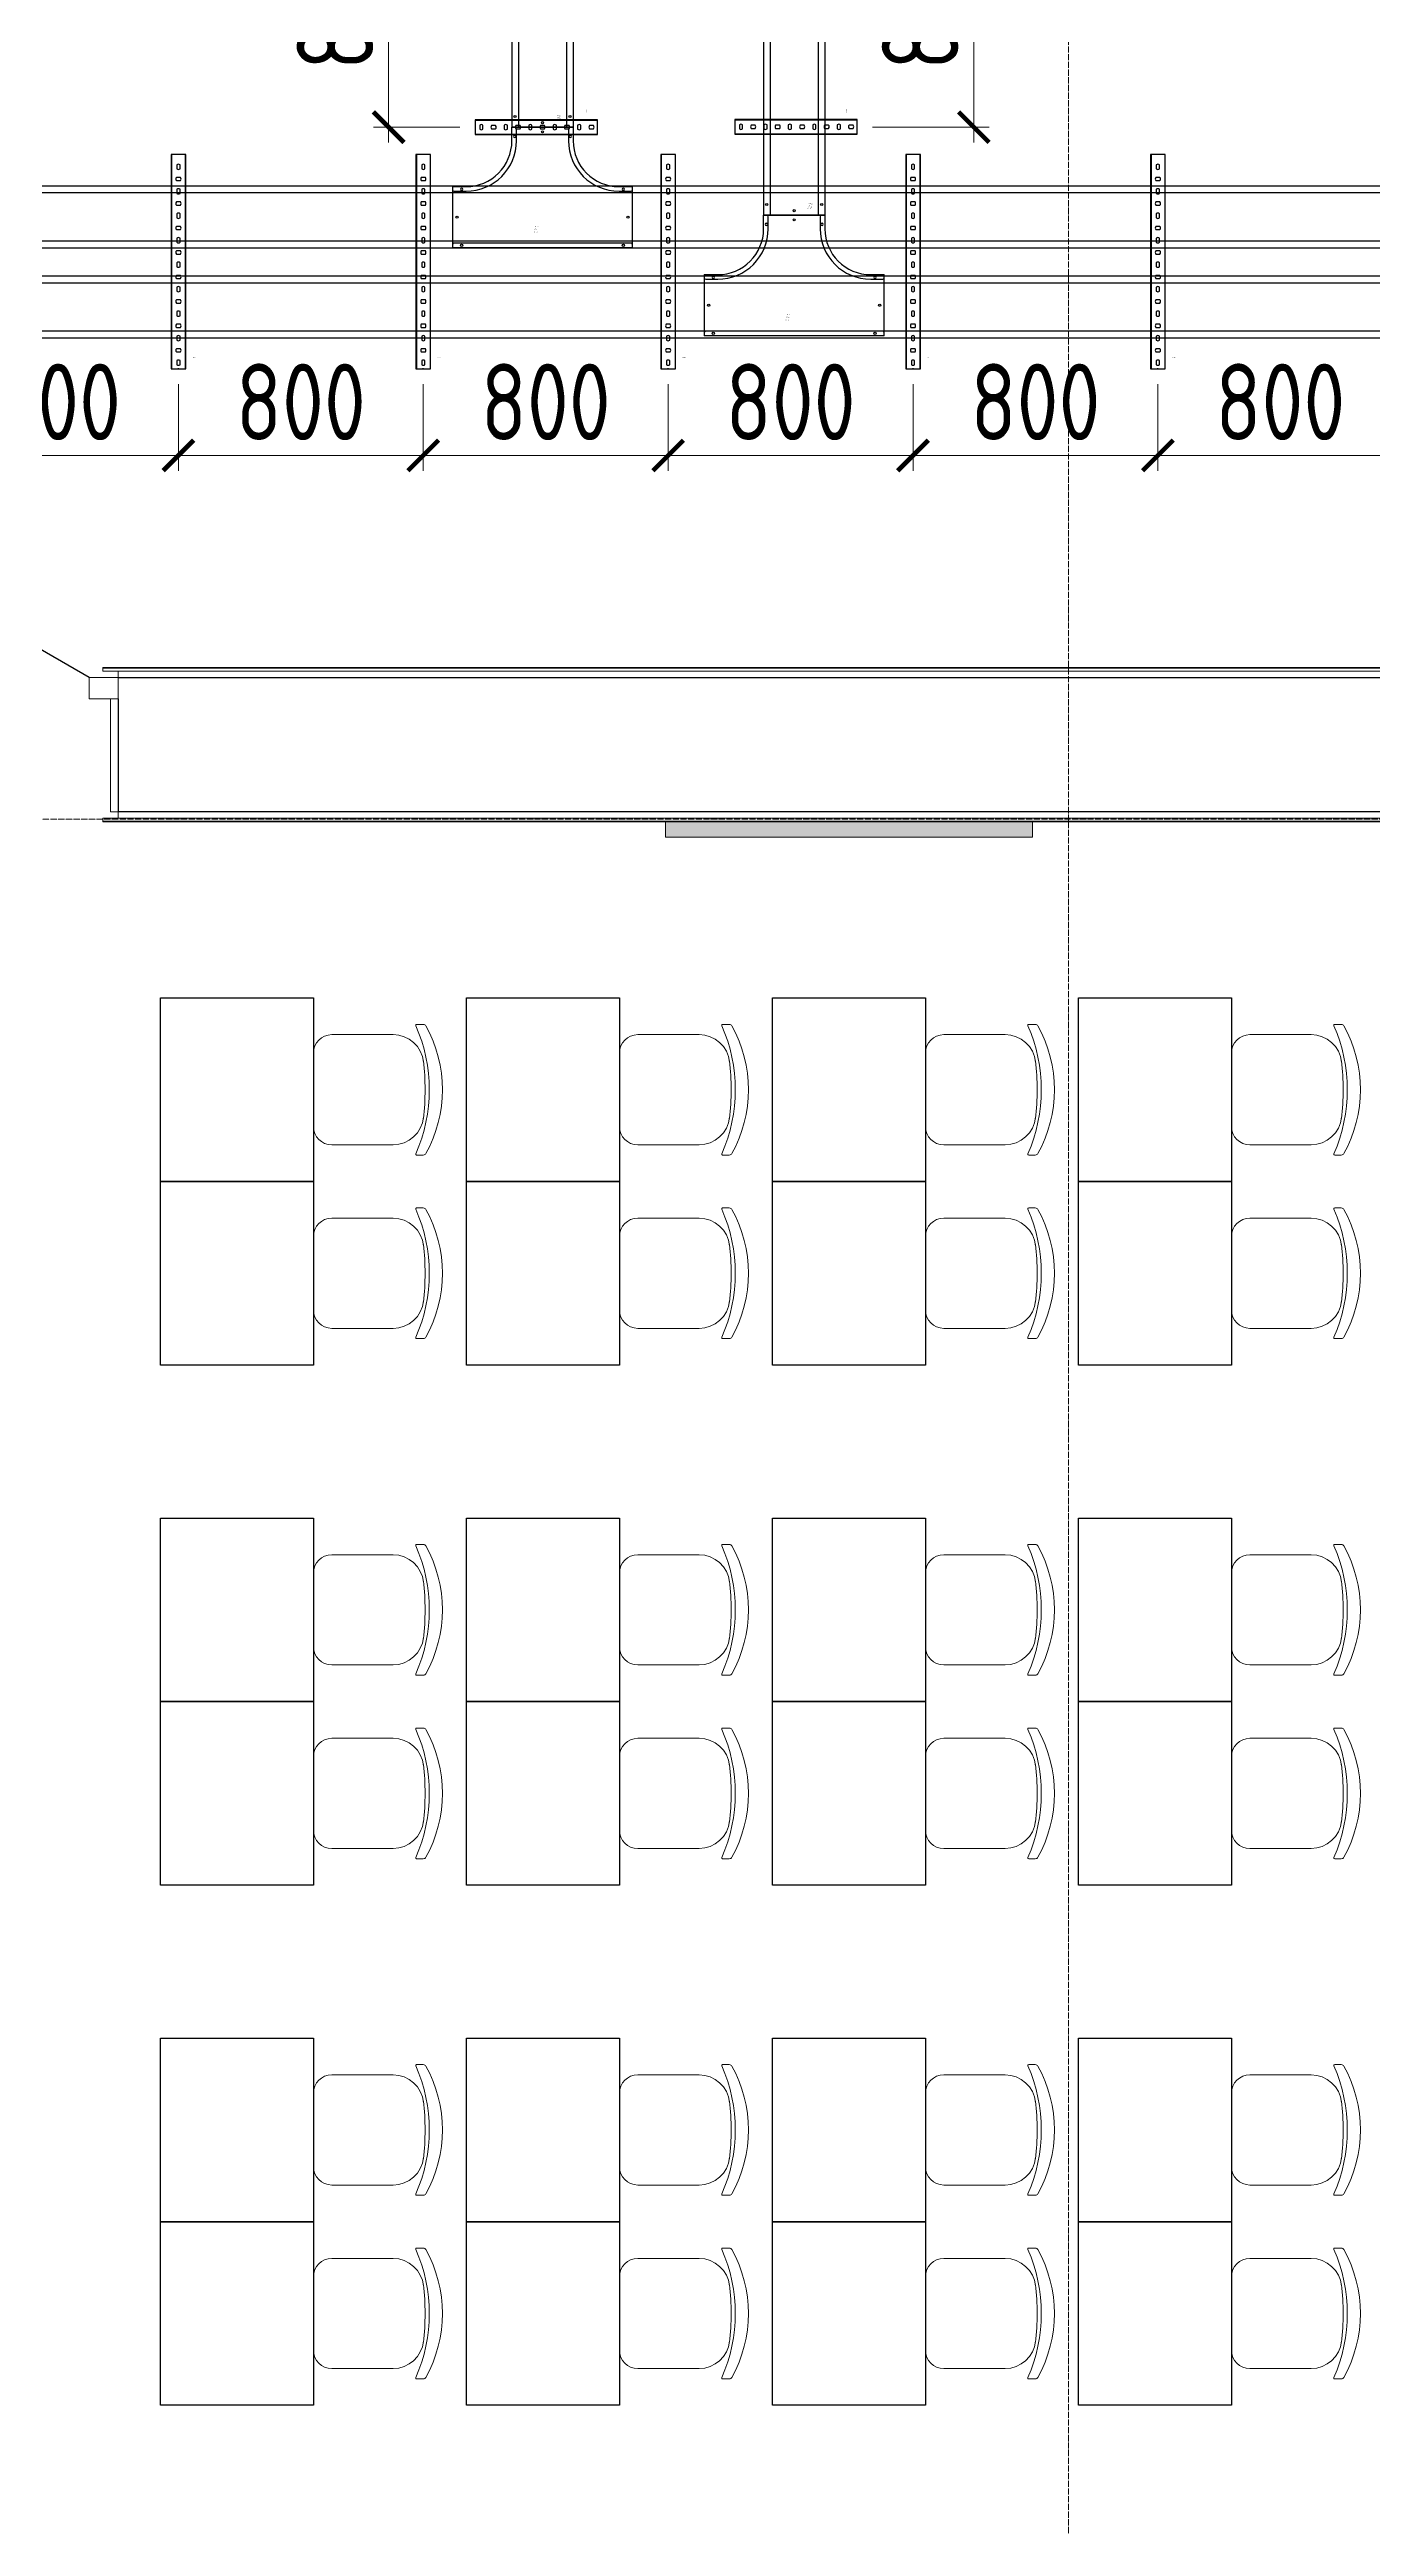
# Model space of a CAD drawing. Header units: millimetres. Extents: x -42533 to 645315, y 3457 to 82611.
# Drawn here: x 315666 to 319989, y 29190 to 37286 of the extents above; entities that cross this region are included whole.
import ezdxf
from ezdxf.enums import TextEntityAlignment as Align

# ---------------------------------------------------------------- set-up
doc = ezdxf.new("R2018")
doc.units = ezdxf.units.MM
doc.linetypes.add('ADSK_Линия сетки', pattern=[25, 20, -2.5, 0, -2.5])
for name, color, linetype in [('00_00_потолок_Панели из стали', 7, 'Continuous'), ('ЭОМ_Лотки авар.', 1, 'Continuous'), ('ЭОМ_Лотки рабочие', 5, 'Continuous')]:
    doc.layers.add(name, color=color, linetype=linetype)
for name, color, linetype, lineweight in [('Двери', 7, 'Continuous', 9), ('Оси', 253, 'Continuous', 9), ('Перекрытие', 7, 'Continuous', 18), ('Стены несущие', 7, 'Continuous', 30), ('Стены отделка', 7, 'Continuous', 30), ('Стены штриховка', 7, 'Continuous', 9), ('ТХ', 5, 'Continuous', 0), ('ШТРИХОВКА', 252, 'Continuous', 15)]:
    doc.layers.add(name, color=color, linetype=linetype, lineweight=lineweight)
doc.styles.get("Standard").update_dxf_attribs({"font": 'arial.ttf'})
doc.styles.add('М2', font='isocpeur.ttf', dxfattribs={"width": 0.8})
doc.dimstyles.new('М2-100', dxfattribs={"dimtxt": 250, "dimasz": 100, "dimexe": 50, "dimexo": 50, "dimgap": 50, "dimtad": 1, "dimdec": 0, "dimzin": 1, "dimtxsty": 'М2', "dimblk": 'ARCHTICK', "dimcen": 2.5, "dimdle": 50, "dimclre": 256, "dimclrt": 256, "dimadec": 0, "dimazin": 0, "dimtfac": 1, "dimtdec": 0, "dimtix": 1, "dimtmove": 1, "dimatfit": 3, "dimldrblk": 'NONE', "dimfxl": 1, "dimtolj": 1, "dimlwd": 9, "dimlwe": 9, "dimarcsym": 1})

# ---------------------------------------------------------------- blocks, each defined once
blk = doc.blocks.new('Стул ученич штабелир №5-7')
at = {"color": 0, "linetype": 'ByBlock', "lineweight": -2}
for p, q in [((-120.1, 0), (120.1, 0)), ((-120.1, 0), (120.1, 0)), ((-179.9, -60), (-179.9, -260.3)), ((-179.9, -60), (-179.9, -260.3)), ((180.1, -60), (180.1, -260.3)), ((180.1, -60), (180.1, -260.3)), ((-213.4, -359), (-213.4, -337.3)), ((-213.4, -359), (-213.4, -337.3)), ((213.6, -359), (213.6, -337.3)), ((213.6, -359), (213.6, -337.3))]:
    blk.add_line(p, q, dxfattribs=at)
for centre, radius, start, end in [((-119.9, -60), 60, 90, 180), ((-119.9, -60), 60, 90, 180), ((120.1, -60), 60, 0, 90), ((120.1, -60), 60, 0, 90), ((-79.9, -260.3), 100, 180, 264.25844), ((-79.9, -260.3), 100, 180, 264.25844), ((80.1, -260.3), 100, 275.74156, 0), ((80.1, -260.3), 100, 275.74156, 0), ((-210.4, -337.3), 3, 63.89783, 180), ((-210.4, -337.3), 3, 63.89783, 180), ((-203.4, -359), 10, 180, 238.06825), ((-203.4, -359), 10, 180, 238.06825), ((0.1, 142.3), 520.8, 246.31951, 293.68049), ((0.1, 142.3), 520.8, 246.31951, 293.68049), ((0.1, 9), 430.5, 240.99166, 299.00834), ((0.1, 9), 430.5, 240.99166, 299.00834), ((0.1, 435.5), 800.4, 263.24698, 276.75302), ((0.1, 435.5), 800.4, 263.24698, 276.75302), ((203.6, -359), 10, 301.93175, 0), ((203.6, -359), 10, 301.93175, 0), ((210.6, -337.3), 3, 0, 116.10217), ((210.6, -337.3), 3, 0, 116.10217)]:
    blk.add_arc(centre, radius, start, end, dxfattribs=at)
blk = doc.blocks.new('ТХ 3 этаж')
at = {"lineweight": 0}
h = blk.add_hatch(color=8, dxfattribs=at)
h.dxf.hatch_style = 1
h.paths.add_polyline_path([(45850.2, 8326.6), (45850.2, 8276.6), (44650.2, 8276.6), (44650.2, 8326.6)])
at = {"color": 8, "lineweight": 0}
blk.add_lwpolyline([(45850.2, 8326.6), (45850.2, 8276.6), (44650.2, 8276.6), (44650.2, 8326.6), (45850.2, 8326.6)], dxfattribs=at)
at = {"color": 8}
for points in [[(43500.2, 7750.6), (43500.2, 7150.6), (43000.2, 7150.6), (43000.2, 7750.6)], [(44500.2, 7750.6), (44500.2, 7150.6), (44000.2, 7150.6), (44000.2, 7750.6)], [(45500.2, 7750.6), (45500.2, 7150.6), (45000.2, 7150.6), (45000.2, 7750.6)], [(46500.2, 7750.6), (46500.2, 7150.6), (46000.2, 7150.6), (46000.2, 7750.6)], [(43500.2, 7150.6), (43500.2, 6550.6), (43000.2, 6550.6), (43000.2, 7150.6)], [(44500.2, 7150.6), (44500.2, 6550.6), (44000.2, 6550.6), (44000.2, 7150.6)], [(45500.2, 7150.6), (45500.2, 6550.6), (45000.2, 6550.6), (45000.2, 7150.6)], [(46500.2, 7150.6), (46500.2, 6550.6), (46000.2, 6550.6), (46000.2, 7150.6)], [(43500.2, 6050.6), (43500.2, 5450.6), (43000.2, 5450.6), (43000.2, 6050.6)], [(44500.2, 6050.6), (44500.2, 5450.6), (44000.2, 5450.6), (44000.2, 6050.6)], [(45500.2, 6050.6), (45500.2, 5450.6), (45000.2, 5450.6), (45000.2, 6050.6)], [(46500.2, 6050.6), (46500.2, 5450.6), (46000.2, 5450.6), (46000.2, 6050.6)], [(43500.2, 5450.6), (43500.2, 4850.6), (43000.2, 4850.6), (43000.2, 5450.6)], [(44500.2, 5450.6), (44500.2, 4850.6), (44000.2, 4850.6), (44000.2, 5450.6)], [(45500.2, 5450.6), (45500.2, 4850.6), (45000.2, 4850.6), (45000.2, 5450.6)], [(46500.2, 5450.6), (46500.2, 4850.6), (46000.2, 4850.6), (46000.2, 5450.6)], [(43500.2, 4350.6), (43500.2, 3750.6), (43000.2, 3750.6), (43000.2, 4350.6)], [(44500.2, 4350.6), (44500.2, 3750.6), (44000.2, 3750.6), (44000.2, 4350.6)], [(45500.2, 4350.6), (45500.2, 3750.6), (45000.2, 3750.6), (45000.2, 4350.6)], [(46500.2, 4350.6), (46500.2, 3750.6), (46000.2, 3750.6), (46000.2, 4350.6)], [(43500.2, 3750.6), (43500.2, 3150.6), (43000.2, 3150.6), (43000.2, 3750.6)], [(44500.2, 3750.6), (44500.2, 3150.6), (44000.2, 3150.6), (44000.2, 3750.6)], [(45500.2, 3750.6), (45500.2, 3150.6), (45000.2, 3150.6), (45000.2, 3750.6)], [(46500.2, 3750.6), (46500.2, 3150.6), (46000.2, 3150.6), (46000.2, 3750.6)]]:
    blk.add_lwpolyline(points, close=True, dxfattribs=at)
at = {"layer": 'ТХ', "color": 8, "lineweight": 0, "rotation": 90}
for p in [(43500.2, 7450.6), (44500.2, 7450.6), (45500.2, 7450.6), (46500.2, 7450.6), (43500.2, 6850.6), (44500.2, 6850.6), (45500.2, 6850.6), (46500.2, 6850.6), (43500.2, 5750.6), (44500.2, 5750.6), (45500.2, 5750.6), (46500.2, 5750.6), (43500.2, 5150.6), (44500.2, 5150.6), (45500.2, 5150.6), (46500.2, 5150.6), (43500.2, 4050.6), (44500.2, 4050.6), (45500.2, 4050.6), (46500.2, 4050.6), (43500.2, 3450.6), (44500.2, 3450.6), (45500.2, 3450.6), (46500.2, 3450.6)]:
    blk.add_blockref('Стул ученич штабелир №5-7', p, dxfattribs=at)
blk = doc.blocks.new('План 3 этажа')
at = {"layer": 'Двери', "color": 8, "lineweight": 30}
blk.add_line((35756.343, 8917.14), (35414.263, 9114.64), dxfattribs=at)
at = {"layer": 'Двери', "color": 8}
for p, q in [((35756.343, 8917.14), (35756.343, 8847.14)), ((35851.343, 8917.14), (35756.343, 8917.14)), ((35851.343, 8847.14), (35851.343, 8917.14)), ((35756.343, 8847.14), (35851.343, 8847.14))]:
    blk.add_line(p, q, dxfattribs=at)
at = {"layer": 'Оси', "color": 8, "linetype": 'ADSK_Линия сетки'}
for p, q in [((38956.908, -3523.688), (38956.908, 20912.69)), ((-10051.774, 8453.902), (56512.196, 8453.902))]:
    blk.add_line(p, q, dxfattribs=at)
at = {"layer": 'Перекрытие', "color": 8}
for p, q in [((35826.343, 8477.14), (35826.343, 8847.14)), ((35851.343, 8477.14), (35826.343, 8477.14))]:
    blk.add_line(p, q, dxfattribs=at)
at = {"layer": 'Стены несущие', "color": 8}
for p, q in [((35851.343, 8917.14), (41984.98, 8917.14)), ((35851.343, 8847.14), (35851.343, 8477.14)), ((41989.579, 8477.14), (35851.343, 8477.14))]:
    blk.add_line(p, q, dxfattribs=at)
at = {"layer": 'Стены отделка', "color": 8, "lineweight": 9}
for p, q in [((40561.473, 8949.14), (35801.343, 8949.14)), ((35801.343, 8949.14), (35801.343, 8937.14)), ((35801.343, 8937.14), (35851.343, 8937.14)), ((35851.343, 8937.14), (35851.343, 8917.14)), ((35851.343, 8457.14), (35801.343, 8457.14)), ((35801.343, 8457.14), (35801.343, 8445.14)), ((35801.343, 8445.14), (40749.703, 8445.14)), ((35851.343, 8477.14), (35851.343, 8457.14))]:
    blk.add_line(p, q, dxfattribs=at)
at = {"layer": 'Стены штриховка', "color": 8}
for p, q in [((40573.473, 8947.14), (35801.343, 8947.14)), ((40573.473, 8937.14), (35851.343, 8937.14)), ((35801.343, 8447.14), (40803.203, 8447.14)), ((35851.343, 8457.14), (40255.703, 8457.14))]:
    blk.add_line(p, q, dxfattribs=at)
at = {"layer": 'ЭОМ_Лотки рабочие'}
blk.add_blockref('ТХ 3 этаж', (-7010.895, 118.542), dxfattribs=at)
blk = doc.blocks.new('*U1329')
at = {"color": 0, "linetype": 'Continuous', "lineweight": 25}
for p, q in [((-78.8, -46976.1), (-78.8, 0)), ((78.8, -46976.1), (78.8, 0))]:
    blk.add_line(p, q, dxfattribs=at)
blk.add_lwpolyline([(100.8, -46976.1), (100.8, 0), (-100.8, 0), (-100.8, -46976.1)], close=True, dxfattribs=at)
at = {"color": 0, "flags": 9}
for tag, p in [('АРТИКУЛ', (-59.7, -11.8)), ('НАИМЕНОВАНИЕ', (-59.1, -7)), ('ПРИМЕЧАНИЕ', (-58.8, -17.3))]:
    blk.add_attdef(tag, text='', height=2.5, dxfattribs=at).set_placement(p, align=Align.TOP_LEFT)
at = {"color": 0, "lineweight": 30, "flags": 104}
for tag, p in [('ВЫСОТА', (-59.6, -20.9)), ('ДЛИНА', (-59.5, -36.1)), ('ТОЛЩИНА', (-59, -31)), ('ШИРИНА', (-58.9, -25.1))]:
    blk.add_attdef(tag, text='', height=2.5, dxfattribs=at).set_placement(p, align=Align.TOP_LEFT)
blk = doc.blocks.new('*U1334')
at = {"color": 0, "linetype": 'Continuous', "lineweight": 25}
for p, q in [((-78.8, -46398.7), (-78.8, 0)), ((78.8, -46398.7), (78.8, 0))]:
    blk.add_line(p, q, dxfattribs=at)
blk.add_lwpolyline([(100.8, -46398.7), (100.8, 0), (-100.8, 0), (-100.8, -46398.7)], close=True, dxfattribs=at)
at = {"color": 0, "flags": 9}
for tag, p in [('АРТИКУЛ', (-59.7, -11.8)), ('НАИМЕНОВАНИЕ', (-59.1, -7)), ('ПРИМЕЧАНИЕ', (-58.8, -17.3))]:
    blk.add_attdef(tag, text='', height=2.5, dxfattribs=at).set_placement(p, align=Align.TOP_LEFT)
at = {"color": 0, "lineweight": 30, "flags": 104}
for tag, p in [('ВЫСОТА', (-59.6, -20.9)), ('ДЛИНА', (-59.5, -36.1)), ('ТОЛЩИНА', (-59, -31)), ('ШИРИНА', (-58.9, -25.1))]:
    blk.add_attdef(tag, text='', height=2.5, dxfattribs=at).set_placement(p, align=Align.TOP_LEFT)
blk = doc.blocks.new('*U45')
at = {"color": 0, "linetype": 'ByBlock', "lineweight": -2}
for points in [[(24, -700), (24, 0), (-24, 0), (-24, -700)], [(-22.5, -700), (-22.5, 0)], [(22.5, -700), (22.5, 0)], [(-24, -700), (24, -700)]]:
    blk.add_lwpolyline(points, dxfattribs=at)
at = {"color": 254, "transparency": 33554483}
blk.add_lwpolyline([(0, 0.7), (0, -2.2)], dxfattribs=at)
at = {"color": 0, "linetype": 'ByBlock', "lineweight": -2}
for points in [[(-6.7, -54.8, 0.345739), (-6.7, -65.2), (6.7, -65.2, 0.345739), (6.7, -54.8)], [(-5.2, -13.3), (-5.2, -26.7, 0.345739), (5.2, -26.7), (5.2, -13.3, 0.345739)], [(-6.7, -134.8, 0.345739), (-6.7, -145.2), (6.7, -145.2, 0.345739), (6.7, -134.8)], [(-5.2, -93.3), (-5.2, -106.7, 0.345739), (5.2, -106.7), (5.2, -93.3, 0.345739)], [(-6.7, -214.8, 0.345739), (-6.7, -225.2), (6.7, -225.2, 0.345739), (6.7, -214.8)], [(-5.2, -173.3), (-5.2, -186.7, 0.345739), (5.2, -186.7), (5.2, -173.3, 0.345739)], [(-6.7, -294.8, 0.345739), (-6.7, -305.2), (6.7, -305.2, 0.345739), (6.7, -294.8)], [(-5.2, -253.3), (-5.2, -266.7, 0.345739), (5.2, -266.7), (5.2, -253.3, 0.345739)], [(-6.7, -374.8, 0.345739), (-6.7, -385.2), (6.7, -385.2, 0.345739), (6.7, -374.8)], [(-5.2, -333.3), (-5.2, -346.7, 0.345739), (5.2, -346.7), (5.2, -333.3, 0.345739)], [(-6.7, -454.8, 0.345739), (-6.7, -465.2), (6.7, -465.2, 0.345739), (6.7, -454.8)], [(-5.2, -413.3), (-5.2, -426.7, 0.345739), (5.2, -426.7), (5.2, -413.3, 0.345739)], [(-6.7, -534.8, 0.345739), (-6.7, -545.2), (6.7, -545.2, 0.345739), (6.7, -534.8)], [(-5.2, -493.3), (-5.2, -506.7, 0.345739), (5.2, -506.7), (5.2, -493.3, 0.345739)], [(-6.7, -614.8, 0.345739), (-6.7, -625.2), (6.7, -625.2, 0.345739), (6.7, -614.8)], [(-5.2, -573.3), (-5.2, -586.7, 0.345739), (5.2, -586.7), (5.2, -573.3, 0.345739)], [(-5.2, -653.3), (-5.2, -666.7, 0.345739), (5.2, -666.7), (5.2, -653.3, 0.345739)]]:
    blk.add_lwpolyline(points, format="xyb", close=True, dxfattribs=at)
at = {"flags": 9}
for tag, p in [('АРТИКУЛ', (-58.9, -24.5)), ('ПРИМЕЧАНИЕ', (-58.3, -30.8)), ('НАИМЕНОВАНИЕ', (-58.2, -19.4))]:
    blk.add_attdef(tag, p, '', height=2.5, dxfattribs=at)
at = {"lineweight": 30, "flags": 104}
blk.add_attdef('ДЛИНА', text='', height=2.5, dxfattribs=at).set_placement((-57.7, -34.6), align=Align.TOP_LEFT)
blk = doc.blocks.new('_ArchTick')
at = {"color": 0, "linetype": 'ByBlock', "lineweight": 70, "const_width": 0.15}
blk.add_lwpolyline([(-0.5, -0.5), (0.5, 0.5)], dxfattribs=at)
blk = doc.blocks.new('*D1595')
at = {"layer": '00_00_потолок_Панели из стали', "lineweight": 9, "transparency": 16777216}
for p, q in [((315287.1, 36192.2), (315287.1, 35908.8)), ((316087.3, 36191.6), (316087.3, 35908.8))]:
    blk.add_line(p, q, dxfattribs=at)
at = {"layer": '00_00_потолок_Панели из стали', "color": 0, "lineweight": 9, "transparency": 16777216}
blk.add_line((316137.3, 35958.8), (315237.1, 35958.8), dxfattribs=at)
at = {"layer": 'Defpoints', "color": 0, "transparency": 16777216}
for p in [(315287.1, 36242.2), (316087.3, 36241.6), (315287.1, 35958.8)]:
    blk.add_point(p, dxfattribs=at)
at = {"layer": '00_00_потолок_Панели из стали', "color": 0, "lineweight": 9, "transparency": 16777216, "xscale": 100, "yscale": 100, "zscale": 100, "rotation": 180}
blk.add_blockref('_ArchTick', (315287.1, 35958.8), dxfattribs=at)
at = {"layer": '00_00_потолок_Панели из стали', "color": 0, "lineweight": 9, "transparency": 16777216, "xscale": 100, "yscale": 100, "zscale": 100}
blk.add_blockref('_ArchTick', (316087.3, 35958.8), dxfattribs=at)
at = {"layer": '00_00_потолок_Панели из стали', "transparency": 16777216, "insert": (315687.2, 36133.8), "char_height": 250, "attachment_point": 5, "style": 'М2'}
blk.add_mtext('\\A1;800', dxfattribs=at)
blk = doc.blocks.new('_None')
blk = doc.blocks.new('*D1596')
at = {"layer": '00_00_потолок_Панели из стали', "lineweight": 9, "transparency": 16777216}
for p, q in [((316087.3, 36192.2), (316087.3, 35908.8)), ((316887.5, 36191.6), (316887.5, 35908.8))]:
    blk.add_line(p, q, dxfattribs=at)
at = {"layer": '00_00_потолок_Панели из стали', "color": 0, "lineweight": 9, "transparency": 16777216}
blk.add_line((316937.5, 35958.8), (316037.3, 35958.8), dxfattribs=at)
at = {"layer": 'Defpoints', "color": 0, "transparency": 16777216}
for p in [(316087.3, 36242.2), (316887.5, 36241.6), (316087.3, 35958.8)]:
    blk.add_point(p, dxfattribs=at)
at = {"layer": '00_00_потолок_Панели из стали', "color": 0, "lineweight": 9, "transparency": 16777216, "xscale": 100, "yscale": 100, "zscale": 100, "rotation": 180}
blk.add_blockref('_ArchTick', (316087.3, 35958.8), dxfattribs=at)
at = {"layer": '00_00_потолок_Панели из стали', "color": 0, "lineweight": 9, "transparency": 16777216, "xscale": 100, "yscale": 100, "zscale": 100}
blk.add_blockref('_ArchTick', (316887.5, 35958.8), dxfattribs=at)
at = {"layer": '00_00_потолок_Панели из стали', "transparency": 16777216, "insert": (316487.4, 36133.8), "char_height": 250, "attachment_point": 5, "style": 'М2'}
blk.add_mtext('\\A1;800', dxfattribs=at)
blk = doc.blocks.new('*D1597')
at = {"layer": '00_00_потолок_Панели из стали', "lineweight": 9, "transparency": 16777216}
for p, q in [((316887.5, 36192.2), (316887.5, 35908.8)), ((317687.7, 36191.6), (317687.7, 35908.8))]:
    blk.add_line(p, q, dxfattribs=at)
at = {"layer": '00_00_потолок_Панели из стали', "color": 0, "lineweight": 9, "transparency": 16777216}
blk.add_line((317737.7, 35958.8), (316837.5, 35958.8), dxfattribs=at)
at = {"layer": 'Defpoints', "color": 0, "transparency": 16777216}
for p in [(316887.5, 36242.2), (317687.7, 36241.6), (316887.5, 35958.8)]:
    blk.add_point(p, dxfattribs=at)
at = {"layer": '00_00_потолок_Панели из стали', "color": 0, "lineweight": 9, "transparency": 16777216, "xscale": 100, "yscale": 100, "zscale": 100, "rotation": 180}
blk.add_blockref('_ArchTick', (316887.5, 35958.8), dxfattribs=at)
at = {"layer": '00_00_потолок_Панели из стали', "color": 0, "lineweight": 9, "transparency": 16777216, "xscale": 100, "yscale": 100, "zscale": 100}
blk.add_blockref('_ArchTick', (317687.7, 35958.8), dxfattribs=at)
at = {"layer": '00_00_потолок_Панели из стали', "transparency": 16777216, "insert": (317287.6, 36133.8), "char_height": 250, "attachment_point": 5, "style": 'М2'}
blk.add_mtext('\\A1;800', dxfattribs=at)
blk = doc.blocks.new('*D1598')
at = {"layer": '00_00_потолок_Панели из стали', "lineweight": 9, "transparency": 16777216}
for p, q in [((317687.7, 36192.2), (317687.7, 35908.8)), ((318487.9, 36191.6), (318487.9, 35908.8))]:
    blk.add_line(p, q, dxfattribs=at)
at = {"layer": '00_00_потолок_Панели из стали', "color": 0, "lineweight": 9, "transparency": 16777216}
blk.add_line((318537.9, 35958.8), (317637.7, 35958.8), dxfattribs=at)
at = {"layer": 'Defpoints', "color": 0, "transparency": 16777216}
for p in [(317687.7, 36242.2), (318487.9, 36241.6), (317687.7, 35958.8)]:
    blk.add_point(p, dxfattribs=at)
at = {"layer": '00_00_потолок_Панели из стали', "color": 0, "lineweight": 9, "transparency": 16777216, "xscale": 100, "yscale": 100, "zscale": 100, "rotation": 180}
blk.add_blockref('_ArchTick', (317687.7, 35958.8), dxfattribs=at)
at = {"layer": '00_00_потолок_Панели из стали', "color": 0, "lineweight": 9, "transparency": 16777216, "xscale": 100, "yscale": 100, "zscale": 100}
blk.add_blockref('_ArchTick', (318487.9, 35958.8), dxfattribs=at)
at = {"layer": '00_00_потолок_Панели из стали', "transparency": 16777216, "insert": (318087.8, 36133.8), "char_height": 250, "attachment_point": 5, "style": 'М2'}
blk.add_mtext('\\A1;800', dxfattribs=at)
blk = doc.blocks.new('*D1599')
at = {"layer": '00_00_потолок_Панели из стали', "lineweight": 9, "transparency": 16777216}
for p, q in [((318487.9, 36192.2), (318487.9, 35908.8)), ((319288.1, 36191.6), (319288.1, 35908.8))]:
    blk.add_line(p, q, dxfattribs=at)
at = {"layer": '00_00_потолок_Панели из стали', "color": 0, "lineweight": 9, "transparency": 16777216}
blk.add_line((319338.1, 35958.8), (318437.9, 35958.8), dxfattribs=at)
at = {"layer": 'Defpoints', "color": 0, "transparency": 16777216}
for p in [(318487.9, 36242.2), (319288.1, 36241.6), (318487.9, 35958.8)]:
    blk.add_point(p, dxfattribs=at)
at = {"layer": '00_00_потолок_Панели из стали', "color": 0, "lineweight": 9, "transparency": 16777216, "xscale": 100, "yscale": 100, "zscale": 100, "rotation": 180}
blk.add_blockref('_ArchTick', (318487.9, 35958.8), dxfattribs=at)
at = {"layer": '00_00_потолок_Панели из стали', "color": 0, "lineweight": 9, "transparency": 16777216, "xscale": 100, "yscale": 100, "zscale": 100}
blk.add_blockref('_ArchTick', (319288.1, 35958.8), dxfattribs=at)
at = {"layer": '00_00_потолок_Панели из стали', "transparency": 16777216, "insert": (318888, 36133.8), "char_height": 250, "attachment_point": 5, "style": 'М2'}
blk.add_mtext('\\A1;800', dxfattribs=at)
blk = doc.blocks.new('*D1600')
at = {"layer": '00_00_потолок_Панели из стали', "lineweight": 9, "transparency": 16777216}
for p, q in [((319288.1, 36192.2), (319288.1, 35908.8)), ((320088.3, 36191.6), (320088.3, 35908.8))]:
    blk.add_line(p, q, dxfattribs=at)
at = {"layer": '00_00_потолок_Панели из стали', "color": 0, "lineweight": 9, "transparency": 16777216}
blk.add_line((320138.3, 35958.8), (319238.1, 35958.8), dxfattribs=at)
at = {"layer": 'Defpoints', "color": 0, "transparency": 16777216}
for p in [(319288.1, 36242.2), (320088.3, 36241.6), (319288.1, 35958.8)]:
    blk.add_point(p, dxfattribs=at)
at = {"layer": '00_00_потолок_Панели из стали', "color": 0, "lineweight": 9, "transparency": 16777216, "xscale": 100, "yscale": 100, "zscale": 100, "rotation": 180}
blk.add_blockref('_ArchTick', (319288.1, 35958.8), dxfattribs=at)
at = {"layer": '00_00_потолок_Панели из стали', "color": 0, "lineweight": 9, "transparency": 16777216, "xscale": 100, "yscale": 100, "zscale": 100}
blk.add_blockref('_ArchTick', (320088.3, 35958.8), dxfattribs=at)
at = {"layer": '00_00_потолок_Панели из стали', "transparency": 16777216, "insert": (319688.2, 36133.8), "char_height": 250, "attachment_point": 5, "style": 'М2'}
blk.add_mtext('\\A1;800', dxfattribs=at)
blk = doc.blocks.new('*U43')
at = {"color": 0, "linetype": 'ByBlock', "lineweight": -2}
for p, q in [((-100, 250), (-100, 294.3)), ((100, 294.3), (-100, 294.3)), ((-85, 250), (-85, 289.3)), ((85, 289.3), (85, 250)), ((100, 294.3), (100, 250)), ((-294.3, 100), (-250, 100)), ((-294.3, 100), (-294.3, -100)), ((-289.3, 85), (-250, 85)), ((250, 100), (294.3, 100)), ((250, 85), (289.3, 85)), ((294.3, -100), (294.3, 100)), ((294.3, -100), (-294.3, -100)), ((289.3, -85), (-289.3, -85))]:
    blk.add_line(p, q, dxfattribs=at)
for centre, radius in [((0, 279.3), 3.5), ((-279.3, 0), 3.5), ((279.3, 0), 3.5), ((-264.3, -91.6), 3.65), ((264.3, -91.6), 3.65)]:
    blk.add_circle(centre, radius, dxfattribs=at)
for centre, radius, start, end in [((-250, 250), 150, 270, 0), ((-250, 250), 165, 270, 0), ((-91.2, 264.3), 3.65, 0, 180), ((-91.2, 264.3), 3.65, 180, 0), ((-90, 289.3), 5, 0, 90), ((90, 289.3), 5, 90, 180), ((250, 250), 165, 180, 270), ((91.2, 264.3), 3.65, 90, 180), ((91.2, 264.3), 3.65, 180, 90), ((250, 250), 150, 180, 270), ((-289.3, 90), 5, 180, 270), ((-264.3, 91.2), 3.65, 270, 180), ((-264.3, 91.2), 3.65, 180, 270), ((264.3, 91.2), 3.65, 90, 270), ((264.3, 91.2), 3.65, 270, 90), ((289.3, 90), 5, 270, 0), ((-289.3, -90), 5, 90, 180), ((289.3, -90), 5, 0, 90)]:
    blk.add_arc(centre, radius, start, end, dxfattribs=at)
at = {"color": 0, "linetype": 'ByBlock', "lineweight": -2, "flags": 9}
for tag, p in [('АРТИКУЛ', (-27.9, -18.7)), ('НАИМЕНОВАНИЕ', (-28.1, -14.7)), ('ПРИМЕЧАНИЕ', (-27.4, -22.9))]:
    blk.add_attdef(tag, p, '', height=2.5, dxfattribs=at)
at = {"color": 0, "linetype": 'ByBlock', "lineweight": -2, "flags": 104}
for tag, p in [('ТОЛЩИНА', (-27.7, -46.8)), ('ВЫСОТА', (-27.4, -28.8)), ('ШИРИНА', (-27.4, -37.5))]:
    blk.add_attdef(tag, text='', height=2.5, dxfattribs=at).set_placement(p, align=Align.TOP_LEFT)
blk = doc.blocks.new('*U1230')
at = {"color": 0, "linetype": 'Continuous', "lineweight": 25}
for p, q in [((-78.8, -1909.9), (-78.8, 0)), ((78.8, -1909.9), (78.8, 0))]:
    blk.add_line(p, q, dxfattribs=at)
blk.add_lwpolyline([(100.8, -1909.9), (100.8, 0), (-100.8, 0), (-100.8, -1909.9)], close=True, dxfattribs=at)
for centre, radius in [((-89.8, -35), 3.65), ((0, -15), 3.5), ((89.8, -35), 3.65)]:
    blk.add_circle(centre, radius, dxfattribs=at)
at = {"color": 0, "linetype": 'ByBlock', "lineweight": -2}
for centre in [(0, -15), (0, -1896.6)]:
    blk.add_circle(centre, 3.5, dxfattribs=at)
at = {"color": 0, "flags": 9}
for tag, p in [('АРТИКУЛ', (-59.7, -11.8)), ('НАИМЕНОВАНИЕ', (-59.1, -7)), ('ПРИМЕЧАНИЕ', (-58.8, -17.3))]:
    blk.add_attdef(tag, text='', height=2.5, dxfattribs=at).set_placement(p, align=Align.TOP_LEFT)
at = {"color": 0, "lineweight": 30, "flags": 104}
for tag, p in [('ВЫСОТА', (-59.6, -20.9)), ('ДЛИНА', (-59.5, -36.1)), ('ТОЛЩИНА', (-59, -31)), ('ШИРИНА', (-58.9, -25.1))]:
    blk.add_attdef(tag, text='', height=2.5, dxfattribs=at).set_placement(p, align=Align.TOP_LEFT)
blk = doc.blocks.new('*U175')
at = {"color": 0, "linetype": 'ByBlock', "lineweight": -2}
for points in [[(24, -400), (24, 0), (-24, 0), (-24, -400)], [(-22.5, -400), (-22.5, 0)], [(22.5, -400), (22.5, 0)], [(-24, -400), (24, -400)]]:
    blk.add_lwpolyline(points, dxfattribs=at)
at = {"color": 254, "transparency": 33554483}
blk.add_lwpolyline([(0, 0.7), (0, -2.2)], dxfattribs=at)
at = {"color": 0, "linetype": 'ByBlock', "lineweight": -2}
for points in [[(-6.7, -54.8, 0.345739), (-6.7, -65.2), (6.7, -65.2, 0.345739), (6.7, -54.8)], [(-5.2, -13.3), (-5.2, -26.7, 0.345739), (5.2, -26.7), (5.2, -13.3, 0.345739)], [(-6.7, -134.8, 0.345739), (-6.7, -145.2), (6.7, -145.2, 0.345739), (6.7, -134.8)], [(-5.2, -93.3), (-5.2, -106.7, 0.345739), (5.2, -106.7), (5.2, -93.3, 0.345739)], [(-6.7, -214.8, 0.345739), (-6.7, -225.2), (6.7, -225.2, 0.345739), (6.7, -214.8)], [(-5.2, -173.3), (-5.2, -186.7, 0.345739), (5.2, -186.7), (5.2, -173.3, 0.345739)], [(-6.7, -294.8, 0.345739), (-6.7, -305.2), (6.7, -305.2, 0.345739), (6.7, -294.8)], [(-5.2, -253.3), (-5.2, -266.7, 0.345739), (5.2, -266.7), (5.2, -253.3, 0.345739)], [(-6.7, -374.8, 0.345739), (-6.7, -385.2), (6.7, -385.2, 0.345739), (6.7, -374.8)], [(-5.2, -333.3), (-5.2, -346.7, 0.345739), (5.2, -346.7), (5.2, -333.3, 0.345739)]]:
    blk.add_lwpolyline(points, format="xyb", close=True, dxfattribs=at)
at = {"flags": 9}
for tag, p in [('АРТИКУЛ', (-58.9, -24.5)), ('ПРИМЕЧАНИЕ', (-58.3, -30.8)), ('НАИМЕНОВАНИЕ', (-58.2, -19.4))]:
    blk.add_attdef(tag, p, '', height=2.5, dxfattribs=at)
at = {"lineweight": 30, "flags": 104}
blk.add_attdef('ДЛИНА', text='', height=2.5, dxfattribs=at).set_placement((-57.7, -34.6), align=Align.TOP_LEFT)
blk = doc.blocks.new('*U1521')
at = {"color": 0, "linetype": 'Continuous', "lineweight": 25}
for p, q in [((-78.8, -1624.3), (-78.8, 0)), ((78.8, -1624.3), (78.8, 0))]:
    blk.add_line(p, q, dxfattribs=at)
blk.add_lwpolyline([(100.8, -1624.3), (100.8, 0), (-100.8, 0), (-100.8, -1624.3)], close=True, dxfattribs=at)
for centre, radius in [((-89.8, -35), 3.65), ((0, -15), 3.5), ((89.8, -35), 3.65)]:
    blk.add_circle(centre, radius, dxfattribs=at)
at = {"color": 0, "linetype": 'ByBlock', "lineweight": -2}
for centre in [(0, -15), (0, -1611)]:
    blk.add_circle(centre, 3.5, dxfattribs=at)
at = {"color": 0, "flags": 9}
for tag, p in [('АРТИКУЛ', (-59.7, -11.8)), ('НАИМЕНОВАНИЕ', (-59.1, -7)), ('ПРИМЕЧАНИЕ', (-58.8, -17.3))]:
    blk.add_attdef(tag, text='', height=2.5, dxfattribs=at).set_placement(p, align=Align.TOP_LEFT)
at = {"color": 0, "lineweight": 30, "flags": 104}
for tag, p in [('ВЫСОТА', (-59.6, -20.9)), ('ДЛИНА', (-59.5, -36.1)), ('ТОЛЩИНА', (-59, -31)), ('ШИРИНА', (-58.9, -25.1))]:
    blk.add_attdef(tag, text='', height=2.5, dxfattribs=at).set_placement(p, align=Align.TOP_LEFT)
blk = doc.blocks.new('*D1656')
at = {"layer": '00_00_потолок_Панели из стали', "lineweight": 9, "transparency": 16777216}
for p, q in [((317007.8, 37831.9), (316724.3, 37831.9)), ((317007.1, 37031.7), (316724.3, 37031.7))]:
    blk.add_line(p, q, dxfattribs=at)
at = {"layer": '00_00_потолок_Панели из стали', "color": 0, "lineweight": 9, "transparency": 16777216}
blk.add_line((316774.3, 36981.7), (316774.3, 37881.9), dxfattribs=at)
at = {"layer": 'Defpoints', "color": 0, "transparency": 16777216}
for p in [(316774.3, 37831.9), (317057.8, 37831.9), (317057.1, 37031.7)]:
    blk.add_point(p, dxfattribs=at)
at = {"layer": '00_00_потолок_Панели из стали', "color": 0, "lineweight": 9, "transparency": 16777216, "xscale": 100, "yscale": 100, "zscale": 100}
for p, rotation in [((316774.3, 37831.9), 90), ((316774.3, 37031.7), 270)]:
    blk.add_blockref('_ArchTick', p, dxfattribs=dict(at, rotation=rotation))
at = {"layer": '00_00_потолок_Панели из стали', "transparency": 16777216, "insert": (316599.3, 37431.8), "char_height": 250, "attachment_point": 5, "rotation": 90, "style": 'М2'}
blk.add_mtext('\\A1;800', dxfattribs=at)
blk = doc.blocks.new('*D1657')
at = {"layer": '00_00_потолок_Панели из стали', "lineweight": 9, "transparency": 16777216}
for p, q in [((318356.1, 37831.9), (318736.6, 37831.9)), ((318355.5, 37031.7), (318736.6, 37031.7))]:
    blk.add_line(p, q, dxfattribs=at)
at = {"layer": '00_00_потолок_Панели из стали', "color": 0, "lineweight": 9, "transparency": 16777216}
blk.add_line((318686.6, 36981.7), (318686.6, 37881.9), dxfattribs=at)
at = {"layer": 'Defpoints', "color": 0, "transparency": 16777216}
for p in [(318306.1, 37831.9), (318686.6, 37831.9), (318305.5, 37031.7)]:
    blk.add_point(p, dxfattribs=at)
at = {"layer": '00_00_потолок_Панели из стали', "color": 0, "lineweight": 9, "transparency": 16777216, "xscale": 100, "yscale": 100, "zscale": 100}
for p, rotation in [((318686.6, 37831.9), 90), ((318686.6, 37031.7), 270)]:
    blk.add_blockref('_ArchTick', p, dxfattribs=dict(at, rotation=rotation))
at = {"layer": '00_00_потолок_Панели из стали', "transparency": 16777216, "insert": (318511.6, 37431.8), "char_height": 250, "attachment_point": 5, "rotation": 90, "style": 'М2'}
blk.add_mtext('\\A1;800', dxfattribs=at)

msp = doc.modelspace()

# ---------------------------------------------------------------- block references
at = {"layer": 'ШТРИХОВКА'}
msp.add_blockref('План 3 этажа', (280039.2, 26316.4), dxfattribs=at)
at = {"layer": 'ЭОМ_Лотки авар.', "color": 1}
ref = msp.add_blockref('*U1521', (317277.1, 37031.7), dxfattribs=dict(at, rotation=180))
lines = msp.add_mtext('3000 мм', dxfattribs={"layer": '0', "color": 0, "insert": (317336.7, 37067.7), "char_height": 2.5, "attachment_point": 1, "rotation": 180})
ref.add_attrib('ДЛИНА', '', (317336.7, 37067.7)).embed_mtext(lines)
lines = msp.add_mtext('1,0 мм', dxfattribs={"layer": '0', "color": 0, "insert": (317336.1, 37062.7), "char_height": 2.5, "attachment_point": 1, "rotation": 180})
ref.add_attrib('ТОЛЩИНА', '', (317336.1, 37062.7)).embed_mtext(lines)
lines = msp.add_mtext('h=100 мм', dxfattribs={"layer": '0', "color": 0, "insert": (317336.7, 37052.6), "char_height": 2.5, "attachment_point": 1, "rotation": 180})
ref.add_attrib('ВЫСОТА', '', (317336.7, 37052.6)).embed_mtext(lines)
lines = msp.add_mtext('200 мм', dxfattribs={"layer": '0', "color": 0, "insert": (317336.1, 37056.8), "char_height": 2.5, "attachment_point": 1, "rotation": 180})
ref.add_attrib('ШИРИНА', '', (317336.1, 37056.8)).embed_mtext(lines)
ref = msp.add_blockref('*U43', (317277.1, 36737.4), dxfattribs=at)
lines = msp.add_mtext('h=80 мм', dxfattribs={"layer": '0', "color": 0, "linetype": 'ByBlock', "lineweight": -2, "insert": (317249.8, 36708.6), "char_height": 2.5, "attachment_point": 1})
ref.add_attrib('ВЫСОТА', '', (317249.8, 36708.6), dxfattribs={"flags": 104}).embed_mtext(lines)
lines = msp.add_mtext('200 мм', dxfattribs={"layer": '0', "color": 0, "linetype": 'ByBlock', "lineweight": -2, "insert": (317249.8, 36699.9), "char_height": 2.5, "attachment_point": 1})
ref.add_attrib('ШИРИНА', '', (317249.8, 36699.9), dxfattribs={"flags": 104}).embed_mtext(lines)
lines = msp.add_mtext('0,8 мм', dxfattribs={"layer": '0', "color": 0, "linetype": 'ByBlock', "lineweight": -2, "insert": (317249.4, 36690.5), "char_height": 2.5, "attachment_point": 1})
ref.add_attrib('ТОЛЩИНА', '', (317249.4, 36690.5), dxfattribs={"flags": 104}).embed_mtext(lines)
at = {"layer": 'ЭОМ_Лотки авар.', "color": 1, "rotation": 90}
msp.add_blockref('*U1334', (281601.3, 36738.1), dxfattribs=at)
at = {"layer": 'ЭОМ_Лотки рабочие'}
ref = msp.add_blockref('*U1230', (318099.6, 36744), dxfattribs=dict(at, rotation=180))
lines = msp.add_mtext('3000 мм', dxfattribs={"layer": '0', "color": 0, "insert": (318159.1, 36780.1), "char_height": 2.5, "attachment_point": 1, "rotation": 180})
ref.add_attrib('ДЛИНА', '', (318159.1, 36780.1)).embed_mtext(lines)
lines = msp.add_mtext('1,0 мм', dxfattribs={"layer": '0', "color": 0, "insert": (318158.6, 36775.1), "char_height": 2.5, "attachment_point": 1, "rotation": 180})
ref.add_attrib('ТОЛЩИНА', '', (318158.6, 36775.1)).embed_mtext(lines)
lines = msp.add_mtext('h=100 мм', dxfattribs={"layer": '0', "color": 0, "insert": (318159.2, 36764.9), "char_height": 2.5, "attachment_point": 1, "rotation": 180})
ref.add_attrib('ВЫСОТА', '', (318159.2, 36764.9)).embed_mtext(lines)
lines = msp.add_mtext('200 мм', dxfattribs={"layer": '0', "color": 0, "insert": (318158.5, 36769.2), "char_height": 2.5, "attachment_point": 1, "rotation": 180})
ref.add_attrib('ШИРИНА', '', (318158.5, 36769.2)).embed_mtext(lines)
ref = msp.add_blockref('*U175', (317457.1, 37031.7), dxfattribs=dict(at, rotation=269.9999999999999))
lines = msp.add_mtext('400 мм', dxfattribs={"layer": '0', "insert": (317422.5, 37089.4), "char_height": 2.5, "attachment_point": 1, "rotation": 270})
ref.add_attrib('ДЛИНА', '', (317422.5, 37089.4), dxfattribs={"flags": 16}).embed_mtext(lines)
ref = msp.add_blockref('*U175', (318305.5, 37033), dxfattribs=dict(at, rotation=269.9999999999999))
lines = msp.add_mtext('400 мм', dxfattribs={"layer": '0', "insert": (318270.9, 37090.7), "char_height": 2.5, "attachment_point": 1, "rotation": 270})
ref.add_attrib('ДЛИНА', '', (318270.9, 37090.7), dxfattribs={"flags": 16}).embed_mtext(lines)
ref = msp.add_blockref('*U45', (316087.3, 36242.2), dxfattribs=dict(at, rotation=180))
lines = msp.add_mtext('700 мм', dxfattribs={"layer": '0', "insert": (316145, 36276.8), "char_height": 2.5, "attachment_point": 1, "rotation": 180})
ref.add_attrib('ДЛИНА', '', (316145, 36276.8)).embed_mtext(lines)
ref = msp.add_blockref('*U45', (316887.5, 36242.2), dxfattribs=dict(at, rotation=180))
lines = msp.add_mtext('700 мм', dxfattribs={"layer": '0', "insert": (316945.2, 36276.8), "char_height": 2.5, "attachment_point": 1, "rotation": 180})
ref.add_attrib('ДЛИНА', '', (316945.2, 36276.8)).embed_mtext(lines)
ref = msp.add_blockref('*U45', (317687.7, 36242.2), dxfattribs=dict(at, rotation=180))
lines = msp.add_mtext('700 мм', dxfattribs={"layer": '0', "insert": (317745.4, 36276.8), "char_height": 2.5, "attachment_point": 1, "rotation": 180})
ref.add_attrib('ДЛИНА', '', (317745.4, 36276.8)).embed_mtext(lines)
ref = msp.add_blockref('*U45', (318487.9, 36242.2), dxfattribs=dict(at, rotation=180))
lines = msp.add_mtext('700 мм', dxfattribs={"layer": '0', "insert": (318545.6, 36276.8), "char_height": 2.5, "attachment_point": 1, "rotation": 180})
ref.add_attrib('ДЛИНА', '', (318545.6, 36276.8)).embed_mtext(lines)
ref = msp.add_blockref('*U45', (319288.1, 36242.2), dxfattribs=dict(at, rotation=180))
lines = msp.add_mtext('700 мм', dxfattribs={"layer": '0', "insert": (319345.8, 36276.8), "char_height": 2.5, "attachment_point": 1, "rotation": 180})
ref.add_attrib('ДЛИНА', '', (319345.8, 36276.8)).embed_mtext(lines)
ref = msp.add_blockref('*U43', (318099.6, 36449.7), dxfattribs=at)
lines = msp.add_mtext('h=80 мм', dxfattribs={"layer": '0', "color": 0, "linetype": 'ByBlock', "lineweight": -2, "insert": (318072.2, 36420.9), "char_height": 2.5, "attachment_point": 1})
ref.add_attrib('ВЫСОТА', '', (318072.2, 36420.9), dxfattribs={"flags": 104}).embed_mtext(lines)
lines = msp.add_mtext('200 мм', dxfattribs={"layer": '0', "color": 0, "linetype": 'ByBlock', "lineweight": -2, "insert": (318072.2, 36412.2), "char_height": 2.5, "attachment_point": 1})
ref.add_attrib('ШИРИНА', '', (318072.2, 36412.2), dxfattribs={"flags": 104}).embed_mtext(lines)
lines = msp.add_mtext('0,8 мм', dxfattribs={"layer": '0', "color": 0, "linetype": 'ByBlock', "lineweight": -2, "insert": (318071.8, 36402.9), "char_height": 2.5, "attachment_point": 1})
ref.add_attrib('ТОЛЩИНА', '', (318071.8, 36402.9), dxfattribs={"flags": 104}).embed_mtext(lines)
at = {"layer": 'ЭОМ_Лотки рабочие', "rotation": 90}
msp.add_blockref('*U1329', (281323.5, 36443.5), dxfattribs=at)

# ---------------------------------------------------------------- dimensions: what is measured, and where the dimension line sits
at = {"layer": '00_00_потолок_Панели из стали'}
for base, p1, p2, picture, middle in [((316774.3, 37831.9), (317057.1, 37031.7), (317057.8, 37831.9), '*D1656', (316599.3, 37431.8)), ((318686.6, 37831.9), (318305.5, 37031.7), (318306.1, 37831.9), '*D1657', (318511.6, 37431.8))]:
    dim = msp.add_linear_dim(base=base, p1=p1, p2=p2, angle=270, dimstyle='М2-100', dxfattribs=at)
    dim.commit()
    dim.dimension.update_dxf_attribs({"geometry": picture, "text_midpoint": middle})
for base, p1, p2, picture, middle in [((315287.1, 35958.8), (316087.3, 36241.6), (315287.1, 36242.2), '*D1595', (315687.2, 36133.8)), ((316087.3, 35958.8), (316887.5, 36241.6), (316087.3, 36242.2), '*D1596', (316487.4, 36133.8)), ((316887.5, 35958.8), (317687.7, 36241.6), (316887.5, 36242.2), '*D1597', (317287.6, 36133.8)), ((317687.7, 35958.8), (318487.9, 36241.6), (317687.7, 36242.2), '*D1598', (318087.8, 36133.8)), ((318487.9, 35958.8), (319288.1, 36241.6), (318487.9, 36242.2), '*D1599', (318888, 36133.8)), ((319288.1, 35958.8), (320088.3, 36241.6), (319288.1, 36242.2), '*D1600', (319688.2, 36133.8))]:
    dim = msp.add_linear_dim(base=base, p1=p1, p2=p2, dimstyle='М2-100', dxfattribs=at)
    dim.commit()
    dim.dimension.update_dxf_attribs({"geometry": picture, "text_midpoint": middle})

doc.saveas('drawing.dxf')
